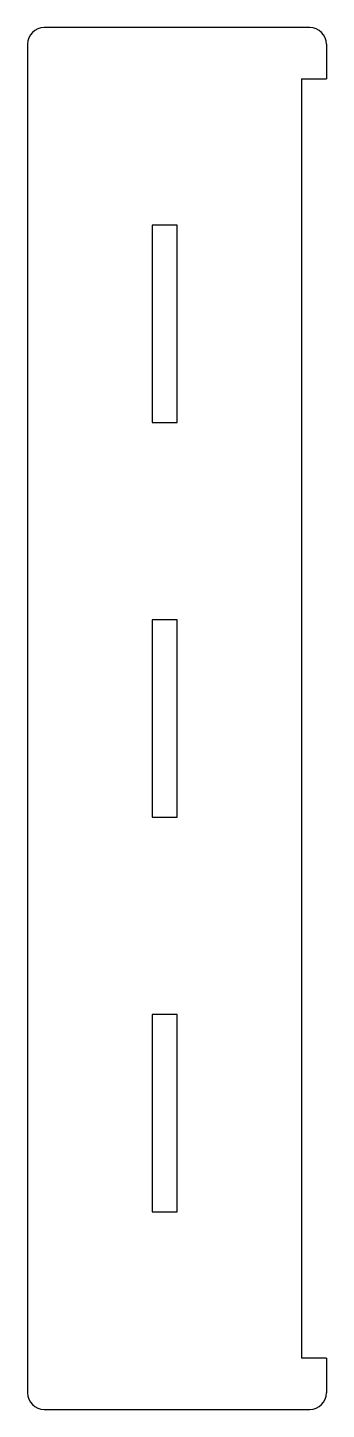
# Model space of a CAD drawing. Header units: millimetres. Extents: x -33 to 3, y 18 to 184.
import ezdxf

# ---------------------------------------------------------------- set-up
doc = ezdxf.new("R2010")
doc.units = ezdxf.units.MM
doc.layers.add('Shape2DView001', color=7, linetype='CONTINUOUS')

msp = doc.modelspace()

# ---------------------------------------------------------------- linework, layer by layer
at = {"layer": 'Shape2DView001'}
for p, q in [((1, 184), (-31, 184)), ((-33, 182), (-33, 19.5)), ((3, 182), (3, 177.833)), ((0, 177.833), (0, 23.6667)), ((0, 177.833), (3, 177.833)), ((-18, 160.214), (-18, 136.429)), ((-15, 160.214), (-18, 160.214)), ((-15, 136.429), (-15, 160.214)), ((-18, 136.429), (-15, 136.429)), ((-18, 112.643), (-18, 88.8571)), ((-15, 112.643), (-18, 112.643)), ((-15, 88.8571), (-15, 112.643)), ((-18, 88.8571), (-15, 88.8571)), ((-18, 65.0714), (-18, 41.2857)), ((-15, 65.0714), (-18, 65.0714)), ((-15, 41.2857), (-15, 65.0714)), ((-18, 41.2857), (-15, 41.2857)), ((3, 23.6667), (0, 23.6667)), ((3, 23.6667), (3, 19.5)), ((-31, 17.5), (1, 17.5))]:
    msp.add_line(p, q, dxfattribs=at)
for centre, start, end in [((-31, 182), 90, 180), ((1, 182), 0, 90), ((-31, 19.5), 180, -90), ((1, 19.5), -90, 0)]:
    msp.add_arc(centre, 2, start, end, dxfattribs=at)

doc.saveas('drawing.dxf')
